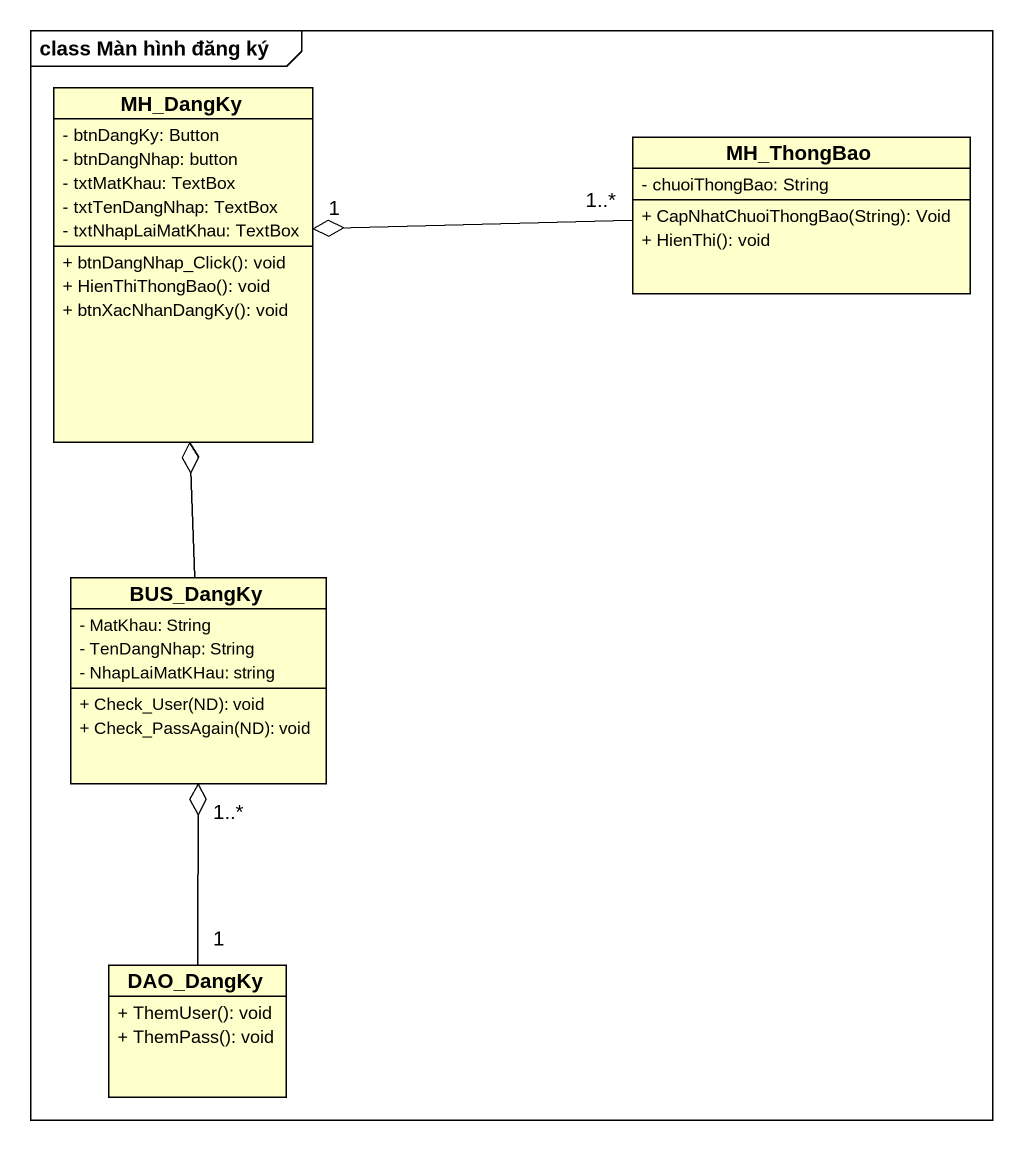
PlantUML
@startuml
mainframe class Màn hình đăng ký
hide circle
hide empty members
skinparam classAttributeIconSize 0
class MH_DangKy {
  - btnDangKy: Button
  - btnDangNhap: button
  - txtMatKhau: TextBox
  - txtTenDangNhap: TextBox
  - txtNhapLaiMatKhau: TextBox
  + btnDangNhap_Click(): void
  + HienThiThongBao(): void
  + btnXacNhanDangKy(): void
}
class MH_ThongBao {
  - chuoiThongBao: String
  + CapNhatChuoiThongBao(String): Void
  + HienThi(): void
}
class BUS_DangKy {
  - MatKhau: String
  - TenDangNhap: String
  - NhapLaiMatKHau: string
  + Check_User(ND): void
  + Check_PassAgain(ND): void
}
class DAO_DangKy {
  + ThemUser(): void
  + ThemPass(): void
}
MH_ThongBao "1..*" -left-o "1" MH_DangKy
BUS_DangKy -up-o MH_DangKy
DAO_DangKy "1" -up-o "1..*" BUS_DangKy
@enduml
